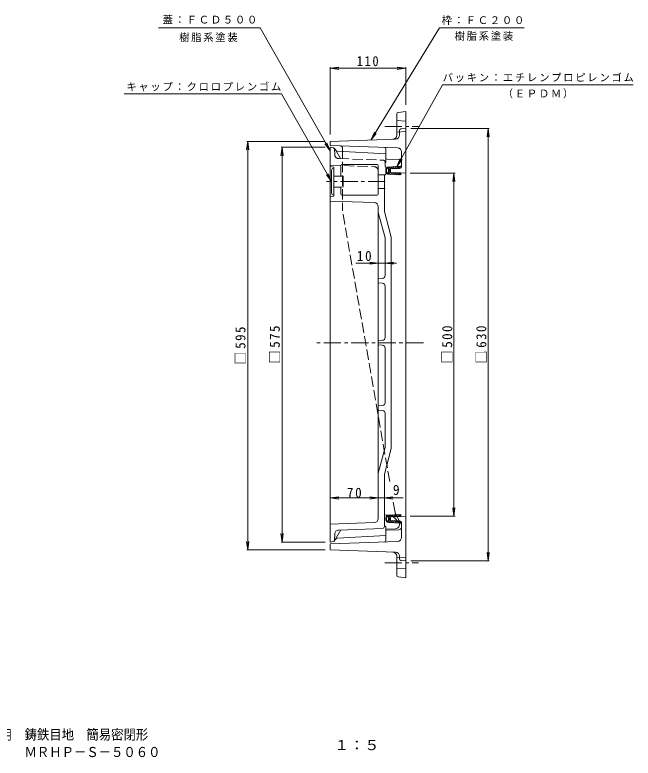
# Model space of a CAD drawing. Units: millimetres, scale not verified. Extents: x -960 to 890, y -688 to 698.
# Drawn here: x -10 to 890, y -688 to 395 of the extents above; entities that cross this region are included whole.
import ezdxf
from ezdxf.enums import TextEntityAlignment as Align

# ---------------------------------------------------------------- set-up
doc = ezdxf.new("R2010")
doc.units = ezdxf.units.MM
doc.header["$LTSCALE"] = 5
doc.linetypes.add('CHAIN1', pattern=[8, 5, -1, 1, -1])
doc.linetypes.add('DASHED3', pattern=[4, 3, -1])
for name, color, linetype, lineweight in [('0-0_通り芯', 3, 'Continuous', 9), ('0-1_躯体', 2, 'Continuous', 9), ('0-2_仕上', 7, 'Continuous', 9), ('0-4_その他', 7, 'Continuous', 9), ('0-6_ハッチ', 6, 'Continuous', 9)]:
    doc.layers.add(name, color=color, linetype=linetype, lineweight=lineweight)
doc.layers.add('F-5_F-5ﾚｲﾔ', color=2, linetype='Continuous')
doc.styles.add('ＭＳ ゴシック', font='')
doc.styles.get('ＭＳ ゴシック').set_extended_font_data('MS Gothic')

msp = doc.modelspace()

# ---------------------------------------------------------------- linework, layer by layer
at = {"layer": '0-0_通り芯'}
for p, q in [((449.079, 201.808), (454.149, 200.964)), ((449.079, -373.192), (449.079, 201.808)), ((455.551, 199.993), (456.6, 198.182)), ((530.078, 192.173), (459.833, 196.193)), ((530.078, 179.726), (530.078, 192.173)), ((454.578, 172.808), (449.079, 173.809)), ((464.578, 175.308), (464.578, 159.65)), ((517.578, 176.808), (466.079, 176.808)), ((519.078, 175.308), (519.078, 133.51)), ((530.078, 179.726), (529.078, 179.059)), ((529.078, 174.058), (529.078, 179.059)), ((529.078, 174.058), (530.078, 173.559)), ((530.078, 162.059), (530.078, 173.559)), ((451.078, 168.309), (451.078, 135.308)), ((454.078, 171.308), (454.578, 171.308)), ((454.578, 130.808), (454.578, 172.808)), ((464.578, 159.808), (454.578, 159.808)), ((468.078, 159.558), (458.532, 159.808)), ((468.078, 144.059), (468.078, 159.558)), ((529.578, 161.809), (519.078, 161.809)), ((528.078, 161.809), (528.078, 108.242)), ((530.078, 162.059), (529.078, 161.559)), ((464.578, 143.808), (454.578, 143.808)), ((468.078, 144.059), (458.532, 143.808)), ((464.578, 143.967), (464.578, 133.51)), ((529.078, 141.809), (519.078, 141.809)), ((454.578, 130.808), (449.079, 129.809)), ((454.078, 132.309), (454.578, 132.309)), ((517.578, 132.01), (466.079, 132.01)), ((513.293, 121.231), (449.079, 123.524)), ((519.078, 115.235), (519.078, -50.599)), ((538.078, 70.921), (528.078, 108.242)), ((538.078, 70.921), (538.078, -236.807)), ((525.476, 10.948), (519.078, 10.308)), ((519.078, 4.309), (525.476, 3.669)), ((529.078, -75.323), (529.078, -0.311)), ((519.078, -338.883), (519.078, -50.599)), ((525.476, -79.303), (519.078, -79.943)), ((525.476, -86.583), (519.078, -85.943)), ((529.078, -90.563), (529.078, -170.323)), ((519.078, -174.943), (525.476, -174.303)), ((525.476, -181.582), (519.078, -180.943)), ((529.078, -185.563), (529.078, -235.622)), ((529.078, -235.622), (519.078, -272.943)), ((538.078, -236.807), (528.078, -274.128)), ((528.078, -350.426), (528.078, -274.128)), ((533.261, -333.873), (528.078, -333.585)), ((449.079, -347.187), (513.294, -344.879)), ((455.551, -371.376), (464.669, -355.633)), ((461.495, -355.747), (525.187, -353.457)), ((530.078, -351.108), (528.078, -349.775)), ((530.078, -354.28), (544.294, -353.769)), ((455.182, -370.61), (455.789, -361.355)), ((449.079, -373.192), (454.149, -372.346))]:
    msp.add_line(p, q, dxfattribs=at)
at = {"layer": '0-0_通り芯', "linetype": 'DASHED3'}
for p, q in [((455.182, 199.227), (455.724, 190.966)), ((456.6, 198.182), (464.078, 185.269)), ((461.495, 185.362), (526.186, 183.037)), ((449.079, 175.802), (513.294, 173.494)), ((529.078, 180.038), (529.078, 179.059)), ((543.035, -338.244), (548.321, -343.53))]:
    msp.add_line(p, q, dxfattribs=at)
at = {"layer": '0-0_通り芯', "linetype": 'CHAIN1'}
for p, q in [((529.203, 151.808), (443.492, 151.808)), ((584.739, -82.943), (428.746, -82.943))]:
    msp.add_line(p, q, dxfattribs=at)
at = {"layer": '0-0_通り芯'}
for points in [[(529.078, 14.929), (529.078, 69.736), (519.078, 107.057)], [(530.078, -351.108), (530.078, -363.556), (459.833, -367.576)]]:
    msp.add_lwpolyline(points, dxfattribs=at)
at = {"layer": '0-0_通り芯', "linetype": 'DASHED3'}
for centre, radius, start, end in [((453.186, 199.096), 2, 3.75133, 80.53767), ((461.711, 191.358), 6, 183.75131, 267.94122), ((513.078, 167.497), 6, 0, 87.94133), ((526.078, 180.038), 3, 0, 87.94122), ((532.428, -348.85), 15, 45, 86.20453), ((544.078, -347.773), 6, 22.45747, 45)]:
    msp.add_arc(centre, radius, start, end, dxfattribs=at)
at = {"layer": '0-0_通り芯'}
for centre, radius, start, end in [((453.82, 198.991), 2, 30.07855, 80.53767), ((460.061, 200.187), 4, 210.07803, 266.72479), ((466.079, 175.308), 1.5, 90, 180), ((517.578, 175.308), 1.5, 0, 90), ((454.078, 168.309), 3, 90, 180), ((454.078, 135.308), 3, 180, 270), ((466.079, 133.51), 1.5, 180, 270), ((517.578, 133.51), 1.5, 270, 0), ((513.078, 115.235), 6, 0, 87.95448), ((525.079, 14.929), 4, 275.71059, 0), ((525.079, -0.311), 4, 0, 84.2894), ((525.079, -75.323), 4, 275.71059, 0), ((525.079, -90.563), 4, 0, 84.2894), ((525.079, -170.323), 4, 275.71059, 0), ((525.079, -185.563), 4, 0, 84.2894), ((532.428, -348.85), 15, 86.20453, 86.81728), ((513.078, -338.883), 6, 272.05876, 0), ((544.078, -347.773), 6, 272.05864, 22.45747), ((461.351, -361.307), 5.562, 88.51056, 180.49008), ((525.05, -350.431), 3.029, 272.6071, 0.11178), ((460.061, -371.57), 4, 93.27521, 149.92197), ((453.186, -370.479), 2, 279.46231, 356.24866), ((453.82, -370.374), 2, 279.46231, 329.92143)]:
    msp.add_arc(centre, radius, start, end, dxfattribs=at)
at = {"layer": '0-1_躯体'}
for p, q in [((546.078, 219.465), (546.078, 250.526)), ((559.078, 253.809), (547.849, 252.513)), ((559.078, 253.809), (559.078, -425.191)), ((551.858, 228.506), (559.078, 229.308)), ((550.078, 219.604), (550.078, 226.518)), ((449.079, 210.308), (544.286, 213.608)), ((449.079, 210.308), (449.079, 204.308)), ((547.28, 201.004), (449.079, 204.308)), ((530.078, 186.033), (530.078, 199.649)), ((553.079, 174.127), (553.079, 195.007)), ((531.528, 184.534), (549.213, 183.938)), ((537.078, 170.287), (537.076, 165.309)), ((537.078, 170.287), (550.27, 171.133)), ((559.078, 164.309), (537.078, 165.308)), ((553.079, -345.51), (553.079, -366.39)), ((531.528, -355.917), (549.213, -355.321)), ((530.078, -357.416), (530.078, -371.032)), ((449.079, -375.692), (547.28, -372.387)), ((449.079, -375.692), (449.079, -384.692)), ((449.079, -384.692), (544.286, -387.991)), ((546.078, -393.849), (546.078, -421.909)), ((550.078, -393.987), (550.078, -397.902)), ((551.858, -399.889), (559.078, -400.691)), ((559.078, -425.192), (547.849, -423.896))]:
    msp.add_line(p, q, dxfattribs=at)
at = {"layer": '0-1_躯体', "linetype": 'DASHED3'}
for p, q in [((559.078, 239.808), (546.078, 240.809)), ((559.078, 224.809), (546.078, 223.809)), ((467.079, 200.802), (467.079, 109.309)), ((535.758, -284.928), (467.079, 109.309)), ((543.599, -329.942), (541.018, -315.123)), ((545.515, -335.085), (553.079, -347.691)), ((559.078, -396.192), (546.078, -395.192)), ((559.078, -411.191), (546.078, -412.191))]:
    msp.add_line(p, q, dxfattribs=at)
at = {"layer": '0-1_躯体', "linetype": 'CHAIN1'}
for p, q in [((528.612, 232.308), (577.749, 232.308)), ((528.612, -403.691), (577.749, -403.691))]:
    msp.add_line(p, q, dxfattribs=at)
at = {"layer": '0-1_躯体'}
msp.add_lwpolyline([(559.078, -335.691), (537.078, -336.692), (537.078, -341.691), (550.266, -342.516)], dxfattribs=at)
for centre, radius, start, end in [((548.078, 250.526), 2, 96.58194, 179.99998), ((552.078, 226.518), 2, 96.34018, 179.99998), ((540.078, 219.465), 6, 271.9847, 0), ((544.078, 219.604), 6, 271.9847, 0), ((528.079, 199.649), 2, 0, 88.07249), ((547.078, 195.007), 6, 0, 88.07249), ((531.578, 186.033), 1.5, 180, 268.07158), ((549.078, 179.941), 4, 0, 88.07249), ((550.078, 174.127), 3, 273.57632, 0), ((550.078, -345.51), 3, 0, 86.42366), ((531.578, -357.416), 1.5, 91.92842, 180), ((549.078, -351.324), 4, 271.92751, 0), ((547.078, -366.39), 6, 271.92749, 0), ((528.079, -371.032), 2, 271.92751, 0), ((540.078, -393.849), 6, 0, 88.01529), ((544.078, -393.987), 6, 0, 88.01529), ((552.078, -397.902), 2, 180.00002, 263.65982), ((548.078, -421.909), 2, 180, 263.41806)]:
    msp.add_arc(centre, radius, start, end, dxfattribs=at)
at = {"layer": '0-1_躯体', "linetype": 'DASHED3'}
for centre, radius, start, end in [((464.078, 200.802), 3, 0, 88.07228), ((558.377, -327.367), 15, 189.88217, 210.96371)]:
    msp.add_arc(centre, radius, start, end, dxfattribs=at)
at = {"layer": '0-2_仕上'}
for p, q in [((199.173, 375.744), (347.388, 375.744)), ((731.42, 375.744), (608.174, 375.744)), ((612.587, 292.764), (890.037, 292.764)), ((149.301, 279.844), (378.341, 279.844)), ((566.579, 229.308), (680.579, 229.308)), ((679.079, 229.308), (677.447, 216.915)), ((679.079, 229.308), (680.71, 216.915)), ((679.079, -400.691), (679.079, 229.308)), ((329.079, 210.308), (327.447, 197.915)), ((441.578, 210.308), (327.579, 210.308)), ((329.079, 210.308), (330.71, 197.915)), ((329.079, -384.692), (329.079, 210.308)), ((379.079, 201.808), (377.447, 189.415)), ((441.578, 201.808), (377.579, 201.808)), ((379.079, 201.808), (380.71, 189.415)), ((379.079, -373.191), (379.079, 201.808)), ((631.079, 164.308), (565.466, 164.308)), ((629.079, 164.308), (627.447, 151.915)), ((629.079, 164.308), (630.71, 151.915)), ((629.079, -335.692), (629.079, 164.308)), ((629.079, -335.692), (627.447, -323.298)), ((629.079, -335.692), (630.71, -323.298)), ((631.079, -335.692), (565.466, -335.692)), ((379.079, -373.191), (377.447, -360.798)), ((379.079, -373.191), (380.71, -360.798)), ((329.079, -384.692), (327.447, -372.298)), ((329.079, -384.692), (330.71, -372.298)), ((441.578, -373.191), (377.579, -373.191)), ((441.578, -384.692), (327.579, -384.692)), ((679.079, -400.691), (677.447, -388.298)), ((679.079, -400.691), (680.71, -388.298)), ((566.579, -400.691), (680.579, -400.691))]:
    msp.add_line(p, q, dxfattribs=at)
at = {"layer": '0-4_その他'}
for p, q in [((449.078, 196.744), (347.388, 375.744)), ((608.174, 375.744), (508.44, 212.366)), ((449.079, 316.851), (461.472, 318.482)), ((449.079, 318.351), (449.079, 220.308)), ((449.079, 316.851), (559.079, 316.851)), ((449.079, 316.851), (461.472, 315.219)), ((559.079, 316.851), (546.685, 318.482)), ((559.079, 316.851), (546.685, 315.219)), ((559.079, 318.351), (559.079, 263.808)), ((508.44, 212.366), (513.505, 223.794)), ((508.44, 212.366), (516.29, 222.094)), ((449.078, 196.744), (441.538, 206.714)), ((449.078, 196.744), (444.375, 208.325)), ((546.286, 173.884), (553.747, 183.913)), ((451.078, 151.809), (443.538, 161.778)), ((545.666, 33.082), (486.507, 33.082)), ((519.078, 33.082), (506.685, 34.713)), ((519.078, 33.082), (506.685, 31.45)), ((529.078, 33.082), (541.471, 34.713)), ((529.078, 33.082), (541.471, 31.45)), ((449.079, -308.855), (461.472, -307.223)), ((449.079, -308.855), (555.139, -308.855)), ((449.079, -308.855), (461.472, -310.487)), ((519.078, -308.855), (506.685, -307.223)), ((519.078, -308.855), (506.685, -310.487)), ((528.078, -308.855), (540.472, -307.223)), ((528.078, -308.855), (540.472, -310.487))]:
    msp.add_line(p, q, dxfattribs=at)
for points in [[(612.587, 292.764), (546.286, 173.884), (550.898, 185.502)], [(378.341, 279.844), (451.078, 151.809), (446.375, 163.39)]]:
    msp.add_lwpolyline(points, dxfattribs=at)
at = {"layer": '0-6_ハッチ'}
for p, q in [((533.82, 173.085), (552.076, 174.255)), ((534.076, 168.189), (539.325, 173.438)), ((534.076, 171.017), (536.303, 173.244)), ((539.135, 170.419), (542.347, 173.631)), ((542.157, 170.613), (545.369, 173.825)), ((545.179, 170.806), (548.391, 174.019)), ((548.202, 171), (551.413, 174.212)), ((552.076, 171.888), (552.076, 174.255)), ((530.076, 169.093), (530.076, 166.446)), ((530.076, 167.017), (531.076, 168.017)), ((530.165, 169.935), (533.234, 173.004)), ((530.514, 164.626), (531.431, 165.544)), ((531.076, 166.961), (531.076, 168.633)), ((531.843, 163.127), (532.912, 164.196)), ((533.889, 171.627), (534.076, 171.638)), ((534.076, 163.958), (533.94, 163.964)), ((533.99, 162.446), (537.076, 165.532)), ((534.076, 163.958), (534.076, 171.638)), ((534.076, 165.36), (537.077, 168.362)), ((536.696, 162.323), (539.568, 165.195)), ((537.078, 170.308), (550.266, 171.133)), ((537.078, 165.308), (537.078, 170.308)), ((539.401, 162.2), (542.273, 165.072)), ((542.106, 162.077), (544.979, 164.949)), ((544.812, 161.954), (547.684, 164.826)), ((547.517, 161.831), (550.39, 164.704)), ((550.223, 161.708), (552.076, 163.561)), ((531.843, -334.51), (532.912, -335.579)), ((534.076, -335.341), (533.94, -335.347)), ((533.99, -333.829), (537.076, -336.915)), ((534.076, -335.341), (534.076, -343.021)), ((536.696, -333.706), (539.568, -336.578)), ((539.401, -333.583), (542.273, -336.455)), ((542.106, -333.46), (544.979, -336.333)), ((544.812, -333.337), (547.684, -336.209)), ((547.517, -333.214), (550.39, -336.087)), ((550.223, -333.091), (552.076, -334.944)), ((530.076, -340.476), (530.076, -337.829)), ((530.076, -338.4), (531.076, -339.4)), ((530.165, -341.318), (533.234, -344.387)), ((530.514, -336.009), (531.431, -336.927)), ((531.076, -338.344), (531.076, -340.016)), ((533.82, -344.468), (552.076, -345.638)), ((533.889, -343.01), (534.076, -343.021)), ((534.076, -336.743), (537.077, -339.745)), ((534.076, -339.572), (539.325, -344.821)), ((534.076, -342.4), (536.303, -344.627)), ((537.078, -341.671), (537.076, -336.692)), ((537.078, -341.671), (550.27, -342.516)), ((539.135, -341.802), (542.347, -345.014)), ((542.157, -341.996), (545.369, -345.208)), ((545.179, -342.189), (548.391, -345.402)), ((548.202, -342.383), (551.413, -345.595)), ((552.076, -343.271), (552.076, -345.638))]:
    msp.add_line(p, q, dxfattribs=at)
for points in [[(533.894, 162.45), (552.076, 161.624), (552.076, 164.627), (537.078, 165.308)], [(533.894, -333.833), (552.076, -333.007), (552.076, -336.01), (537.078, -336.692)]]:
    msp.add_lwpolyline(points, dxfattribs=at)
for centre, radius, start, end in [((534.076, 169.093), 4, 93.66667, 180), ((534.076, 166.446), 4, 180, 267.39778), ((534.076, 168.633), 3, 93.57632, 179.99997), ((534.076, 166.961), 3, 180, 267.39743), ((534.076, -337.829), 4, 92.60222, 180), ((534.076, -338.344), 3, 92.60257, 180), ((534.076, -340.476), 4, 180, 266.33333), ((534.076, -340.016), 3, 180.00002, 266.42368)]:
    msp.add_arc(centre, radius, start, end, dxfattribs=at)

# ---------------------------------------------------------------- texts
at = {"layer": '0-2_仕上', "char_height": 11, "attachment_point": 7, "style": 'ＭＳ ゴシック'}
for s, insert in [('\\T1.17;蓋：ＦＣＤ５００', (205.095, 381.465)), ('\\T1.17;枠：ＦＣ２００', (611.381, 380.144)), ('\\T1.17;樹脂系塗装', (229.147, 355.094)), ('\\T1.17;樹脂系塗装', (630.325, 357.04)), ('\\T1.17;パッキン：エチレンプロピレンゴム', (612.843, 296.75)), ('\\T1.17;キャップ：クロロプレンゴム', (152.264, 283.147)), ('\\T1.17;（ＥＰＤＭ）', (700.343, 273.11))]:
    msp.add_mtext(s, dxfattribs=dict(at, insert=insert))
at = {"layer": '0-4_その他', "color": 2, "style": 'ＭＳ ゴシック'}
msp.add_text('9', height=14.66, dxfattribs=at).set_placement((540.264, -308.855), align=Align.BOTTOM_LEFT)
at = {"layer": '0-4_その他', "color": 2, "char_height": 14.66, "attachment_point": 7, "style": 'ＭＳ ゴシック'}
for s, insert in [('\\T1.27;\\W0.9;110', (487.829, 319.851)), ('\\T1.27;\\W0.95;10', (487.89, 36.082)), ('\\T1.27;\\W0.95;70', (473.453, -308.855))]:
    msp.add_mtext(s, dxfattribs=dict(at, insert=insert))
for s, insert, rotation in [('\\T1.21;\\W0.95;□595', (326.079, -114.692), 90), ('\\T1.21;\\W0.95;□575', (376.079, -113.192), 90), ('\\T1.21;\\W0.95;□500', (626.969, -113.179), 89.771), ('\\T1.21;\\W0.95;□630', (676.894, -113.199), 90.136)]:
    msp.add_mtext(s, dxfattribs=dict(at, insert=insert, rotation=rotation))
at = {"layer": 'F-5_F-5ﾚｲﾔ', "style": 'ＭＳ ゴシック'}
for s, width, p in [('カラー舗装用鉄蓋\u3000インターロッキングブロック用\u3000鋳鉄目地\u3000簡易密閉形', 0.9, (-427.763, -665.276)), ('充填深さ７０ｍｍ\u3000\u3000ＭＲＨＰ－Ｓ－５０６０', 0.9, (-175.918, -690.722)), ('１：５', 1.1, (454.889, -680.71))]:
    msp.add_text(s, height=14.66, dxfattribs=dict(at, width=width)).set_placement(p, align=Align.BOTTOM_LEFT)

doc.saveas('drawing.dxf')
